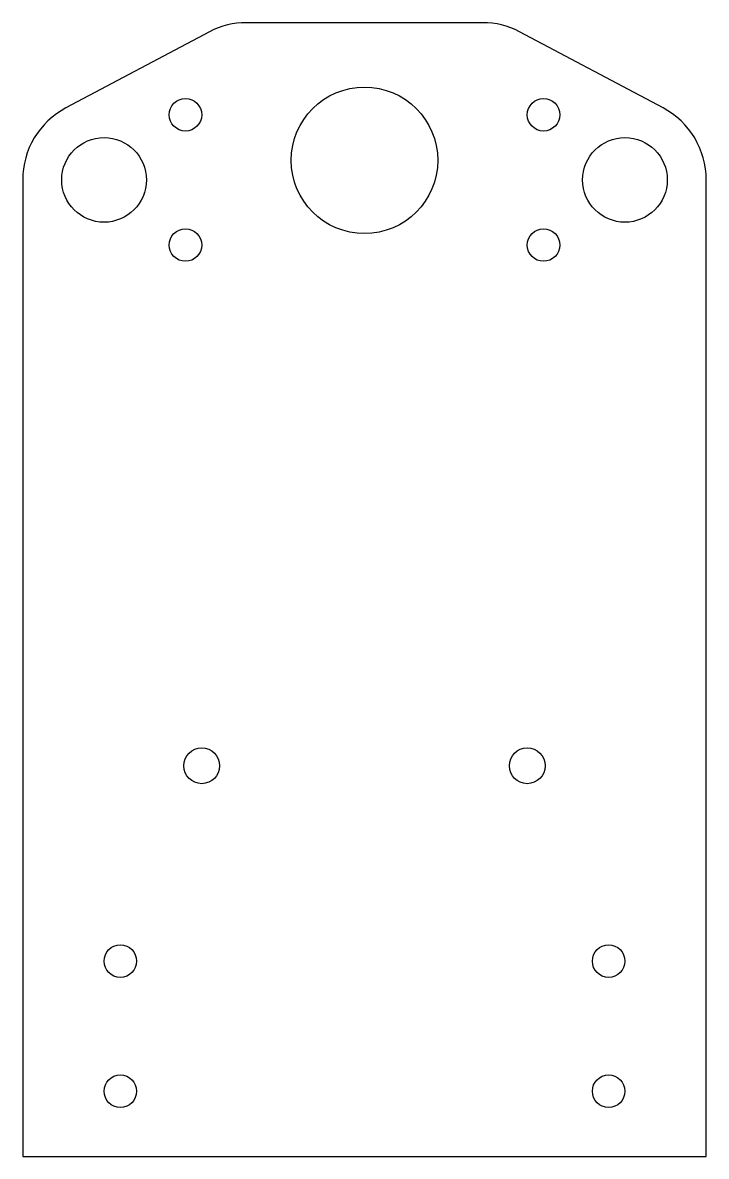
# Model space of a CAD drawing. Header units: millimetres. Extents: x -496 to -391, y -122 to 53.
import ezdxf

# ---------------------------------------------------------------- set-up
doc = ezdxf.new("R2010")
doc.units = ezdxf.units.MM
doc.layers.get('0').update_dxf_attribs({"linetype": 'CONTINUOUS'})

msp = doc.modelspace()

# ---------------------------------------------------------------- linework, layer by layer
msp.add_lwpolyline([(-462.09, 52.57, 0.122546), (-467.72, 51.18), (-489.79, 39.47, 0.277578), (-496.43, 28.42), (-496.43, -121.58), (-391.43, -121.58), (-391.43, 28.42, 0.277578), (-398.07, 39.47), (-420.14, 51.18, 0.122546), (-425.76, 52.57)], format="xyb", close=True)
for centre, radius in [((-443.93, 31.42), 11.25), ((-471.43, 38.42), 2.5), ((-416.43, 38.42), 2.5), ((-483.93, 28.42), 6.5), ((-403.93, 28.42), 6.5), ((-471.43, 18.42), 2.5), ((-416.43, 18.42), 2.5), ((-468.93, -61.58), 2.75), ((-418.93, -61.58), 2.75), ((-481.43, -91.58), 2.5), ((-406.43, -91.58), 2.5), ((-481.43, -111.58), 2.5), ((-406.43, -111.58), 2.5)]:
    msp.add_circle(centre, radius)

doc.saveas('drawing.dxf')
